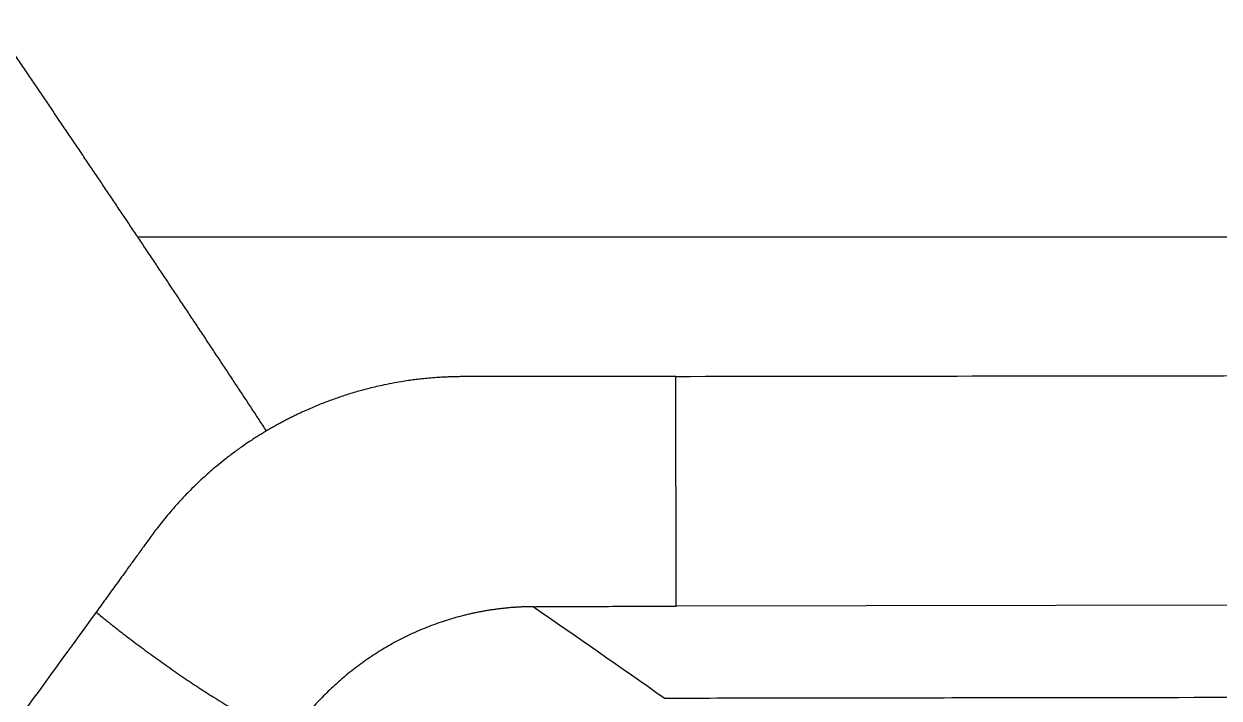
# Model space of a CAD drawing. Extents: x 412 to 492, y 622 to 766.
# Drawn here: x 444.86 to 452.6, y 699.54 to 703.9 of the extents above; entities that cross this region are included whole.
import ezdxf

# ---------------------------------------------------------------- set-up
doc = ezdxf.new("R2010")
doc.units = 0
doc.header["$MEASUREMENT"] = 0
doc.layers.add('1', color=4, linetype='Continuous')
doc.layers.add('GEOMETRY', color=4, linetype='Continuous', lineweight=25)

# ---------------------------------------------------------------- blocks, each defined once
blk = doc.blocks.new('2024 Beam 220V LL')
at = {"layer": 'GEOMETRY'}
blk.add_line((43.2676, 57.3903), (37.1323, 57.3798), dxfattribs=at)
for points, knots in [([(33.647, 59.7684), (33.6302, 59.7934), (33.5967, 59.8434), (33.5462, 59.9185), (33.4957, 59.9936), (33.445, 60.0689), (33.3943, 60.1443), (33.3434, 60.2197), (33.2924, 60.2953), (33.2413, 60.3709), (33.1901, 60.4466), (33.1388, 60.5223), (33.0874, 60.5982), (33.0359, 60.6741), (32.9843, 60.7501), (32.9326, 60.8262), (32.8807, 60.9023), (32.8288, 60.9785), (32.7768, 61.0548), (32.7247, 61.1312), (32.6724, 61.2076), (32.6201, 61.2841), (32.5677, 61.3607), (32.5151, 61.4373), (32.4625, 61.514), (32.4098, 61.5907), (32.357, 61.6675), (32.3041, 61.7444), (32.2511, 61.8213), (32.198, 61.8983), (32.1448, 61.9753), (32.0915, 62.0524), (32.0381, 62.1295), (31.9847, 62.2067), (31.9311, 62.284), (31.8774, 62.3613), (31.8237, 62.4386), (31.7699, 62.516), (31.716, 62.5934), (31.662, 62.6709), (31.6079, 62.7484), (31.5537, 62.826), (31.4994, 62.9036), (31.4451, 62.9812), (31.3907, 63.0589), (31.3362, 63.1366), (31.2816, 63.2144), (31.2269, 63.2922), (31.1721, 63.37), (31.1173, 63.4478), (31.0624, 63.5257), (31.0074, 63.6036), (30.9523, 63.6815), (30.8972, 63.7595), (30.8603, 63.8115), (30.8419, 63.8375)], [0, 0, 0, 0, 0.018868, 0.037735, 0.056603, 0.075471, 0.094338, 0.113206, 0.132073, 0.150941, 0.169809, 0.188677, 0.207544, 0.226412, 0.24528, 0.264148, 0.283016, 0.301884, 0.320752, 0.33962, 0.358488, 0.377356, 0.396224, 0.415092, 0.43396, 0.452828, 0.471696, 0.490564, 0.509432, 0.5283, 0.547168, 0.566036, 0.584904, 0.603772, 0.62264, 0.641508, 0.660376, 0.679244, 0.698112, 0.71698, 0.735848, 0.754716, 0.773585, 0.792453, 0.811321, 0.830189, 0.849057, 0.867925, 0.886793, 0.905661, 0.924529, 0.943397, 0.962265, 0.981132, 1, 1, 1, 1]), ([(34.2476, 58.8671), (34.2311, 58.8919), (34.1982, 58.9416), (34.1487, 59.0162), (34.0991, 59.091), (34.0493, 59.1659), (33.9994, 59.2408), (33.9494, 59.3159), (33.8993, 59.3911), (33.8491, 59.4663), (33.7987, 59.5417), (33.7483, 59.6171), (33.6977, 59.6927), (33.6639, 59.7431), (33.647, 59.7684)], [0, 0, 0, 0, 0.083334, 0.166668, 0.250001, 0.333335, 0.416669, 0.500002, 0.583335, 0.666668, 0.750001, 0.833334, 0.916667, 1, 1, 1, 1]), ([(33.647, 59.7684), (33.761, 59.7684), (33.883, 59.7684), (34.0411, 59.7684), (34.073, 59.7684), (34.1369, 59.7684), (34.169, 59.7684), (34.2653, 59.7684), (34.3294, 59.7684), (34.5219, 59.7684), (34.6501, 59.7684), (34.9066, 59.7684), (35.0347, 59.7684), (35.1628, 59.7684)], [0, 0, 0, 0, 0.0293229, 0.0293229, 0.0366536, 0.0366536, 0.0439843, 0.0439843, 0.0586457, 0.0586457, 0.0879686, 0.0879686, 0.1172914, 0.1172914, 0.1172914, 0.1172914]), ([(35.1628, 59.7684), (35.3718, 59.7684), (35.5808, 59.7684), (35.999, 59.7684), (36.2081, 59.7684), (36.8357, 59.7684), (37.2544, 59.7684), (38.5105, 59.7684), (39.3484, 59.7684), (41.0242, 59.7684), (41.862, 59.7684), (43.118, 59.7684), (43.5366, 59.7684), (44.1643, 59.7684), (44.3735, 59.7684), (44.7918, 59.7684), (45.0009, 59.7684), (45.21, 59.7684)], [0.1172914, 0.1172914, 0.1172914, 0.1172914, 0.1651401, 0.1651401, 0.2129888, 0.2129888, 0.3086861, 0.3086861, 0.5000807, 0.5000807, 0.6914754, 0.6914754, 0.7871727, 0.7871727, 0.8350214, 0.8350214, 0.88287, 0.88287, 0.88287, 0.88287]), ([(34.288, 58.8061), (34.2803, 58.8176), (34.2669, 58.838), (34.2534, 58.8583), (34.2476, 58.8671)], [0, 0, 0, 0, 0.569854, 1, 1, 1, 1]), ([(35.7544, 58.8649), (35.7486, 58.8648), (35.7361, 58.8648), (35.7162, 58.8644), (35.6938, 58.8639), (35.669, 58.8632), (35.6418, 58.8621), (35.6122, 58.8607), (35.5755, 58.8583), (35.5337, 58.8551), (35.4891, 58.8507), (35.4483, 58.8459), (35.4077, 58.8403), (35.3619, 58.8336), (35.3059, 58.824), (35.232, 58.8095), (35.1548, 58.7915), (35.072, 58.7695), (34.9968, 58.7467), (34.9187, 58.7203), (34.8428, 58.6919), (34.7851, 58.6681), (34.7457, 58.6509), (34.725, 58.6415), (34.7034, 58.6316), (34.6812, 58.6211), (34.6582, 58.6099), (34.6346, 58.5981), (34.6102, 58.5858), (34.5853, 58.5727), (34.5597, 58.559), (34.5336, 58.5447), (34.5068, 58.5295), (34.4891, 58.5191), (34.4801, 58.5138)], [0, 0, 0, 0, 0.012855, 0.027535, 0.044038, 0.062358, 0.082487, 0.10442, 0.128151, 0.164397, 0.197918, 0.228752, 0.256911, 0.290365, 0.333316, 0.385726, 0.461133, 0.51323, 0.579567, 0.638013, 0.697557, 0.759462, 0.775505, 0.792225, 0.80963, 0.827727, 0.846528, 0.866046, 0.886297, 0.907302, 0.92909, 0.951714, 0.975304, 1, 1, 1, 1]), ([(37.1305, 58.8666), (37.1116, 58.8665), (37.0737, 58.8665), (37.0168, 58.8663), (36.9621, 58.8664), (36.9074, 58.8664), (36.8504, 58.8662), (36.7894, 58.8662), (36.711, 58.866), (36.6216, 58.8659), (36.5278, 58.8659), (36.4251, 58.8657), (36.3165, 58.8652), (36.2015, 58.8656), (36.1037, 58.8652), (36.0148, 58.8653), (35.9312, 58.865), (35.8441, 58.8651), (35.7863, 58.8649), (35.7544, 58.8649)], [0, 0, 0, 0, 0.041187, 0.082533, 0.124023, 0.160418, 0.201843, 0.248298, 0.293286, 0.37284, 0.443205, 0.497661, 0.596707, 0.680135, 0.748193, 0.810082, 0.87393, 0.930444, 1, 1, 1, 1]), ([(34.4801, 58.5138), (34.4642, 58.5381), (34.4323, 58.5868), (34.3844, 58.6599), (34.3363, 58.7329), (34.3041, 58.7817), (34.288, 58.8061)], [0, 0, 0, 0, 0.250182, 0.500244, 0.750184, 1, 1, 1, 1]), ([(37.1324, 57.3917), (37.1324, 57.3927), (37.1324, 57.3945), (37.1324, 57.3978), (37.1324, 57.4016), (37.1325, 57.4058), (37.1325, 57.4104), (37.1325, 57.4153), (37.1325, 57.4207), (37.1325, 57.4265), (37.1325, 57.4326), (37.1325, 57.439), (37.1326, 57.4561), (37.1326, 57.4894), (37.1326, 57.547), (37.1326, 57.6168), (37.1325, 57.6824), (37.1325, 57.74), (37.1324, 57.7842), (37.1324, 57.8314), (37.1323, 57.8977), (37.1323, 57.9856), (37.1322, 58.0937), (37.1319, 58.2009), (37.1317, 58.29), (37.1316, 58.3601), (37.1316, 58.4115), (37.1314, 58.4603), (37.1312, 58.5066), (37.131, 58.5502), (37.1308, 58.591), (37.1308, 58.6291), (37.1308, 58.6645), (37.1309, 58.6972), (37.1308, 58.7178), (37.1308, 58.7278)], [0, 0, 0, 0, 0.011854, 0.023609, 0.035262, 0.046811, 0.058258, 0.06961, 0.080869, 0.092039, 0.103124, 0.114125, 0.125043, 0.185726, 0.250009, 0.311452, 0.374976, 0.405304, 0.43749, 0.46725, 0.500002, 0.565757, 0.629176, 0.690543, 0.749935, 0.780495, 0.809806, 0.837924, 0.864821, 0.890484, 0.914907, 0.938081, 0.96, 0.980653, 1, 1, 1, 1]), ([(34.4801, 58.5138), (34.472, 58.509), (34.4555, 58.499), (34.43, 58.4833), (34.4031, 58.4662), (34.3704, 58.4449), (34.3269, 58.4152), (34.2719, 58.376), (34.2136, 58.3317), (34.1605, 58.2889), (34.1164, 58.2512), (34.075, 58.2141), (34.0321, 58.1744), (33.9905, 58.1336), (33.945, 58.0871), (33.9023, 58.041), (33.859, 57.9915), (33.8232, 57.9486), (33.7907, 57.908), (33.7613, 57.87), (33.7431, 57.8453), (33.7344, 57.8335)], [0, 0, 0, 0, 0.0285244, 0.0589457, 0.0911434, 0.1250197, 0.1771076, 0.25003, 0.3281756, 0.3957978, 0.4530217, 0.5000144, 0.5598352, 0.6250191, 0.6707722, 0.7500267, 0.8077286, 0.861671, 0.9117369, 0.9578565, 1, 1, 1, 1]), ([(33.7344, 57.8335), (33.7158, 57.8079), (33.6812, 57.7602), (33.6328, 57.694), (33.5921, 57.6377), (33.5583, 57.5908), (33.5279, 57.5492), (33.4982, 57.5082), (33.4677, 57.4661), (33.4372, 57.4239), (33.4076, 57.3827), (33.3877, 57.3556), (33.3777, 57.342)], [0, 0, 0, 0, 0.156496, 0.291247, 0.405547, 0.5, 0.576752, 0.660098, 0.749999, 0.833609, 0.917039, 1, 1, 1, 1]), ([(36.2065, 57.3768), (36.1974, 57.3767), (36.1793, 57.3765), (36.152, 57.3757), (36.1248, 57.3745), (36.0976, 57.373), (36.0705, 57.3711), (36.0434, 57.3687), (36.0163, 57.366), (35.9893, 57.3629), (35.9623, 57.3594), (35.9354, 57.3556), (35.9085, 57.3513), (35.8817, 57.3467), (35.855, 57.3417), (35.8283, 57.3363), (35.8018, 57.3305), (35.7753, 57.3244), (35.739, 57.3154), (35.6931, 57.303), (35.6379, 57.2862), (35.5833, 57.2677), (35.5293, 57.2476), (35.4759, 57.2259), (35.4233, 57.2025), (35.3713, 57.1776), (35.3202, 57.1512), (35.2699, 57.1233), (35.2205, 57.0939), (35.1719, 57.063), (35.1243, 57.0308), (35.0777, 56.9972), (35.0321, 56.9622), (34.9875, 56.926), (34.9439, 56.8885), (34.9014, 56.8497), (34.8601, 56.8098), (34.8199, 56.7688), (34.7808, 56.7266), (34.7429, 56.6834), (34.7063, 56.6391), (34.6707, 56.5938), (34.6481, 56.5629), (34.6368, 56.5474)], [0, 0, 0, 0, 0.014706, 0.029413, 0.044119, 0.058826, 0.073532, 0.088238, 0.102943, 0.117649, 0.132354, 0.14706, 0.161766, 0.176473, 0.191181, 0.205887, 0.220594, 0.235299, 0.250004, 0.28125, 0.312496, 0.343743, 0.374993, 0.406245, 0.437499, 0.468754, 0.500008, 0.53126, 0.562509, 0.593758, 0.625007, 0.656256, 0.687505, 0.718754, 0.750003, 0.78125, 0.812497, 0.843745, 0.874994, 0.906245, 0.937497, 0.968749, 1, 1, 1, 1]), ([(36.2065, 57.3768), (36.2324, 57.377), (36.283, 57.3774), (36.357, 57.3778), (36.442, 57.3783), (36.5394, 57.3786), (36.6135, 57.3788), (36.6507, 57.3789)], [0, 0, 0, 0, 0.174986, 0.341758, 0.500003, 0.748728, 1, 1, 1, 1]), ([(36.6507, 57.3789), (36.6819, 57.379), (36.7399, 57.3791), (36.8201, 57.3792), (36.9106, 57.3794), (37.0132, 57.3795), (37.0934, 57.3797), (37.1323, 57.3798)], [0, 0, 0, 0, 0.194214, 0.361012, 0.5, 0.757635, 1, 1, 1, 1]), ([(33.3777, 57.342), (32.9836, 56.7991), (32.587, 56.2567), (32.1381, 55.6471), (32.0881, 55.5793), (31.9882, 55.4439), (31.9382, 55.3761), (31.7873, 55.1737), (31.6857, 55.0394), (31.3777, 54.6391), (31.1683, 54.3752), (30.7413, 53.8537), (30.5237, 53.5959), (30.1911, 53.2139), (30.0792, 53.0874), (29.8534, 52.8358), (29.7394, 52.7107), (29.1652, 52.0903), (28.6917, 51.6091), (27.717, 50.6764), (27.2158, 50.225), (26.5717, 49.6796), (26.442, 49.5714), (26.1808, 49.357), (26.0494, 49.2507), (25.6528, 48.935), (25.3855, 48.7288), (25.0478, 48.4764), (24.9801, 48.4262), (24.8443, 48.3263), (24.7761, 48.2767), (24.5718, 48.1279), (24.4356, 48.0289), (24.0269, 47.7325), (23.7545, 47.5356), (22.9373, 46.9471), (22.3927, 46.5576), (21.8481, 46.1711)], [0, 0, 0, 0, 0.125, 0.125, 0.140625, 0.140625, 0.15625, 0.15625, 0.1875, 0.1875, 0.25, 0.25, 0.3125, 0.3125, 0.34375, 0.34375, 0.375, 0.375, 0.5, 0.5, 0.625, 0.625, 0.65625, 0.65625, 0.6875, 0.6875, 0.75, 0.75, 0.765625, 0.765625, 0.78125, 0.78125, 0.8125, 0.8125, 0.875, 0.875, 1, 1, 1, 1]), ([(33.3777, 57.342), (33.3814, 57.339), (33.3954, 57.3272), (33.4272, 57.301), (33.4812, 57.2576), (33.5565, 57.1988), (33.647, 57.13), (33.7439, 57.0586), (33.8434, 56.9876), (33.9425, 56.9191), (34.0413, 56.8531), (34.1425, 56.7879), (34.2409, 56.7277), (34.3299, 56.6761), (34.4008, 56.6372), (34.4637, 56.6049), (34.5202, 56.5789), (34.5584, 56.5641), (34.5805, 56.5569), (34.5917, 56.5536), (34.6022, 56.551), (34.6121, 56.549), (34.6212, 56.5477), (34.6296, 56.547), (34.6344, 56.5473), (34.6368, 56.5474)], [0, 0, 0, 0, 0.008416, 0.032235, 0.071282, 0.125029, 0.18716, 0.250016, 0.310669, 0.375003, 0.437166, 0.49999, 0.574998, 0.641696, 0.700063, 0.749955, 0.81349, 0.874942, 0.891556, 0.908588, 0.926037, 0.943905, 0.962191, 0.980891, 1, 1, 1, 1]), ([(37.0553, 56.7857), (37.5782, 56.7864), (38.1011, 56.7872), (39.147, 56.7886), (39.6699, 56.7893), (41.2387, 56.7915), (42.2845, 56.793), (43.3304, 56.7944)], [0, 0, 0, 0, 0.25, 0.25, 0.5, 0.5, 1, 1, 1, 1]), ([(37.0553, 56.7857), (37.5782, 56.7864), (38.1011, 56.7872), (39.147, 56.7886), (39.6699, 56.7893), (41.2387, 56.7915), (42.2845, 56.793), (43.3304, 56.7944)], [0, 0, 0, 0, 0.25, 0.25, 0.5, 0.5, 1, 1, 1, 1])]:
    blk.add_open_spline(points, degree=3, knots=knots, dxfattribs=at)
for points in [[(37.1305, 58.8666), (39.1748, 58.8691), (41.2215, 58.8717), (43.2658, 58.8743)], [(37.1308, 58.7278), (37.1309, 58.7741), (37.131, 58.8206), (37.1305, 58.8666)], [(37.0553, 56.7857), (36.7726, 56.9832), (36.4896, 57.1802), (36.2065, 57.3768)], [(37.1323, 57.3798), (37.1322, 57.3838), (37.1321, 57.3877), (37.1324, 57.3917)]]:
    blk.add_open_spline(points, degree=3, dxfattribs=at)

msp = doc.modelspace()

# ---------------------------------------------------------------- block references
at = {"layer": '1'}
msp.add_blockref('2024 Beam 220V LL', (411.9528, 642.7586), dxfattribs=at)

doc.saveas('drawing.dxf')
